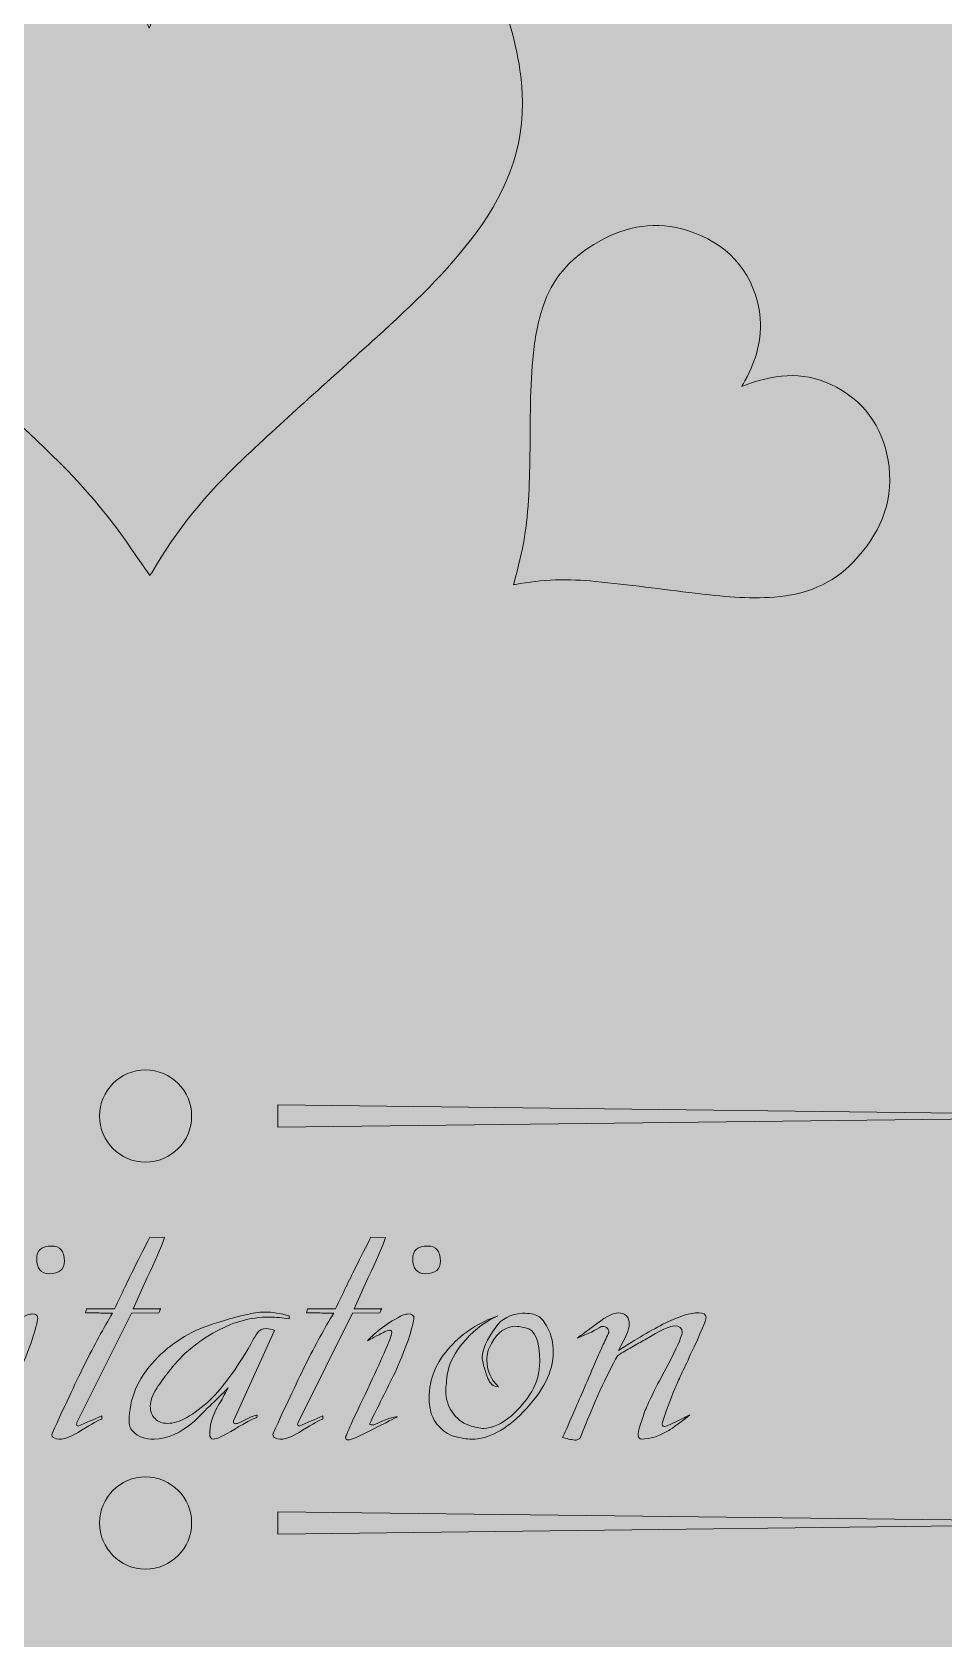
# Model space of a CAD drawing. Extents: x 325 to 1613, y -935 to -100.
# Drawn here: x 638.8 to 757.1, y -726.3 to -517.8 of the extents above; entities that cross this region are included whole.
import ezdxf

# ---------------------------------------------------------------- set-up
doc = ezdxf.new("R2010")
doc.units = 0
doc.header["$MEASUREMENT"] = 0
doc.layers.add('Layer 1', color=7, linetype='Continuous', lineweight=0)

# ---------------------------------------------------------------- blocks, each defined once
blk = doc.blocks.new('Block_2')
at = {"layer": 'Layer 1', "true_color": 0xf15a24, "transparency": 33554687}
h = blk.add_hatch(color=20, dxfattribs=at)
h.dxf.hatch_style = 2
edge = h.paths.add_edge_path()
edge.add_spline(control_points=[(654.1, -588.32), (652.22, -585.68), (650.49, -583.04), (648.55, -580.58), (644.13, -574.99), (638.88, -570.2), (633.59, -565.47), (627.63, -560.15), (621.47, -555.06), (616.01, -549.19), (613.21, -546.18), (610.7, -542.95), (608.69, -539.33), (605.38, -533.38), (604.95, -527.06), (606.27, -520.53), (607.78, -513.09), (611.4, -506.93), (617.99, -502.95), (626.14, -498.05), (634.59, -497.48), (642.96, -502.41), (648.19, -505.5), (651.43, -510.3), (653.48, -515.93), (653.63, -516.34), (653.78, -516.75), (654, -517.35), (654.23, -516.74), (654.38, -516.31), (654.54, -515.88), (657.18, -508.88), (661.49, -503.33), (668.67, -500.62), (676.56, -497.65), (684.07, -498.89), (690.94, -503.56), (698.21, -508.51), (701.42, -515.81), (702.31, -524.36), (703.08, -531.72), (700.72, -538.07), (696.42, -543.88), (692.69, -548.92), (688.17, -553.21), (683.54, -557.4), (677.72, -562.69), (671.82, -567.88), (666.11, -573.28), (661.52, -577.62), (657.48, -582.46), (654.35, -587.99), (654.27, -588.12), (654.16, -588.23), (654.1, -588.32)], knot_values=[0, 0, 0, 0, 1, 1, 1, 2, 2, 2, 3, 3, 3, 4, 4, 4, 5, 5, 5, 6, 6, 6, 7, 7, 7, 8, 8, 8, 9, 9, 9, 10, 10, 10, 11, 11, 11, 12, 12, 12, 13, 13, 13, 14, 14, 14, 15, 15, 15, 16, 16, 16, 17, 17, 17, 18, 18, 18, 18], degree=3, periodic=0)
h = blk.add_hatch(color=20, dxfattribs=at)
h.dxf.hatch_style = 2
edge = h.paths.add_edge_path()
edge.add_spline(control_points=[(701.3, -589.52), (701.72, -587.78), (702.2, -586.11), (702.52, -584.4), (703.26, -580.54), (703.36, -576.62), (703.42, -572.69), (703.48, -568.28), (703.38, -563.87), (703.86, -559.47), (704.1, -557.21), (704.55, -554.99), (705.33, -552.85), (706.61, -549.31), (709.1, -546.85), (712.3, -545.04), (715.95, -542.98), (719.84, -542.26), (723.88, -543.58), (728.87, -545.2), (732.17, -548.52), (733.14, -553.81), (733.74, -557.1), (732.91, -560.19), (731.3, -563.09), (731.18, -563.3), (731.06, -563.51), (730.89, -563.82), (731.23, -563.69), (731.46, -563.6), (731.7, -563.51), (735.58, -562.08), (739.45, -561.87), (743.18, -563.89), (747.27, -566.11), (749.47, -569.69), (750.01, -574.25), (750.57, -579.08), (748.68, -583.06), (745.43, -586.52), (742.64, -589.5), (739.13, -590.81), (735.16, -591.12), (731.7, -591.39), (728.27, -591.05), (724.85, -590.63), (720.54, -590.11), (716.24, -589.53), (711.92, -589.1), (708.45, -588.75), (704.97, -588.81), (701.52, -589.51), (701.44, -589.52), (701.35, -589.52), (701.3, -589.52)], knot_values=[0, 0, 0, 0, 1, 1, 1, 2, 2, 2, 3, 3, 3, 4, 4, 4, 5, 5, 5, 6, 6, 6, 7, 7, 7, 8, 8, 8, 9, 9, 9, 10, 10, 10, 11, 11, 11, 12, 12, 12, 13, 13, 13, 14, 14, 14, 15, 15, 15, 16, 16, 16, 17, 17, 17, 18, 18, 18, 18], degree=3, periodic=0)
at = {"layer": 'Layer 1'}
for points in [[(654.1, -588.32), (652.22, -585.68), (650.49, -583.04), (648.55, -580.58), (644.13, -574.99), (638.88, -570.2), (633.59, -565.47), (627.63, -560.15), (621.47, -555.06), (616.01, -549.19), (613.21, -546.18), (610.7, -542.95), (608.69, -539.33), (605.38, -533.38), (604.95, -527.06), (606.27, -520.53), (607.78, -513.09), (611.4, -506.93), (617.99, -502.95), (626.14, -498.05), (634.59, -497.48), (642.96, -502.41), (648.19, -505.5), (651.43, -510.3), (653.48, -515.93), (653.63, -516.34), (653.78, -516.75), (654, -517.35), (654.23, -516.74), (654.38, -516.31), (654.54, -515.88), (657.18, -508.88), (661.49, -503.33), (668.67, -500.62), (676.56, -497.65), (684.07, -498.89), (690.94, -503.56), (698.21, -508.51), (701.42, -515.81), (702.31, -524.36), (703.08, -531.72), (700.72, -538.07), (696.42, -543.88), (692.69, -548.92), (688.17, -553.21), (683.54, -557.4), (677.72, -562.69), (671.82, -567.88), (666.11, -573.28), (661.52, -577.62), (657.48, -582.46), (654.35, -587.99), (654.27, -588.12), (654.16, -588.23), (654.1, -588.32)], [(701.3, -589.52), (701.72, -587.78), (702.2, -586.11), (702.52, -584.4), (703.26, -580.54), (703.36, -576.62), (703.42, -572.69), (703.48, -568.28), (703.38, -563.87), (703.86, -559.47), (704.1, -557.21), (704.55, -554.99), (705.33, -552.85), (706.61, -549.31), (709.1, -546.85), (712.3, -545.04), (715.95, -542.98), (719.84, -542.26), (723.88, -543.58), (728.87, -545.2), (732.17, -548.52), (733.14, -553.81), (733.74, -557.1), (732.91, -560.19), (731.3, -563.09), (731.18, -563.3), (731.06, -563.51), (730.89, -563.82), (731.23, -563.69), (731.46, -563.6), (731.7, -563.51), (735.58, -562.08), (739.45, -561.87), (743.18, -563.89), (747.27, -566.11), (749.47, -569.69), (750.01, -574.25), (750.57, -579.08), (748.68, -583.06), (745.43, -586.52), (742.64, -589.5), (739.13, -590.81), (735.16, -591.12), (731.7, -591.39), (728.27, -591.05), (724.85, -590.63), (720.54, -590.11), (716.24, -589.53), (711.92, -589.1), (708.45, -588.75), (704.97, -588.81), (701.52, -589.51), (701.44, -589.52), (701.35, -589.52), (701.3, -589.52)]]:
    blk.add_open_spline(points, degree=3, knots=[0, 0, 0, 0, 1, 1, 1, 2, 2, 2, 3, 3, 3, 4, 4, 4, 5, 5, 5, 6, 6, 6, 7, 7, 7, 8, 8, 8, 9, 9, 9, 10, 10, 10, 11, 11, 11, 12, 12, 12, 13, 13, 13, 14, 14, 14, 15, 15, 15, 16, 16, 16, 17, 17, 17, 18, 18, 18, 18], dxfattribs=at)
blk = doc.blocks.new('Block_4')
at = {"layer": 'Layer 1', "true_color": 0x000000, "transparency": 33554687}
h = blk.add_hatch(color=18, dxfattribs=at)
h.dxf.hatch_style = 2
edge = h.paths.add_edge_path()
edge.add_spline(control_points=[(655.99, -674.22), (655.53, -675.54), (654.78, -677.27), (653.75, -679.4), (653.75, -679.4), (651.91, -683.48), (651.91, -683.48), (651.91, -683.48), (654.25, -683.48), (654.25, -683.48), (654.48, -683.48), (654.7, -683.48), (654.9, -683.48), (655.1, -683.48), (655.3, -683.46), (655.49, -683.43), (655.46, -683.53), (655.38, -683.71), (655.25, -683.98), (655.25, -683.98), (651.71, -684.03), (651.71, -684.03), (651.71, -684.03), (644.64, -698.22), (644.64, -698.22), (644.6, -698.29), (644.59, -698.35), (644.59, -698.42), (644.59, -698.59), (644.65, -698.67), (644.79, -698.67), (645.82, -698.24), (646.85, -697.79), (647.88, -697.32), (647.88, -697.32), (647.88, -697.77), (647.88, -697.77), (647.48, -697.87), (646.6, -698.35), (645.24, -699.22), (643.97, -699.98), (643.11, -700.36), (642.65, -700.36), (641.62, -700.36), (641.22, -700.1), (641.45, -699.56), (642.95, -696.24), (644.33, -693.3), (645.61, -690.73), (646.89, -688.15), (648.11, -685.92), (649.27, -684.03), (649.07, -684.03), (648.8, -684.03), (648.47, -684.03), (648.17, -684.03), (647.85, -684.02), (647.5, -684), (647.15, -683.99), (646.81, -683.98), (646.48, -683.98), (646.18, -683.98), (645.93, -683.98), (645.73, -683.98), (645.73, -683.98), (645.88, -683.48), (645.88, -683.48), (645.88, -683.48), (649.52, -683.48), (649.52, -683.48), (650.45, -681.49), (651.29, -679.72), (652.06, -678.18), (652.82, -676.63), (653.5, -675.3), (654.1, -674.17), (654.1, -674.17), (655.99, -674.22), (655.99, -674.22)], knot_values=[0, 0, 0, 0, 1, 1, 1, 2, 2, 2, 3, 3, 3, 4, 4, 4, 5, 5, 5, 6, 6, 6, 7, 7, 7, 8, 8, 8, 9, 9, 9, 10, 10, 10, 11, 11, 11, 12, 12, 12, 13, 13, 13, 14, 14, 14, 15, 15, 15, 16, 16, 16, 17, 17, 17, 18, 18, 18, 19, 19, 19, 20, 20, 20, 21, 21, 21, 22, 22, 22, 23, 23, 23, 24, 24, 24, 25, 25, 25, 26, 26, 26, 26], degree=3, periodic=0)
h = blk.add_hatch(color=18, dxfattribs=at)
h.dxf.hatch_style = 2
edge = h.paths.add_edge_path()
edge.add_spline(control_points=[(684.68, -674.22), (684.21, -675.54), (683.46, -677.27), (682.43, -679.4), (682.43, -679.4), (680.59, -683.48), (680.59, -683.48), (680.59, -683.48), (682.93, -683.48), (682.93, -683.48), (683.16, -683.48), (683.38, -683.48), (683.58, -683.48), (683.78, -683.48), (683.98, -683.46), (684.18, -683.43), (684.14, -683.53), (684.06, -683.71), (683.93, -683.98), (683.93, -683.98), (680.39, -684.03), (680.39, -684.03), (680.39, -684.03), (673.32, -698.22), (673.32, -698.22), (673.29, -698.29), (673.27, -698.35), (673.27, -698.42), (673.27, -698.59), (673.34, -698.67), (673.47, -698.67), (674.5, -698.24), (675.53, -697.79), (676.56, -697.32), (676.56, -697.32), (676.56, -697.77), (676.56, -697.77), (676.16, -697.87), (675.28, -698.35), (673.92, -699.22), (672.66, -699.98), (671.79, -700.36), (671.33, -700.36), (670.3, -700.36), (669.9, -700.1), (670.13, -699.56), (671.63, -696.24), (673.01, -693.3), (674.29, -690.73), (675.57, -688.15), (676.79, -685.92), (677.95, -684.03), (677.75, -684.03), (677.49, -684.03), (677.16, -684.03), (676.86, -684.03), (676.53, -684.02), (676.19, -684), (675.84, -683.99), (675.5, -683.98), (675.16, -683.98), (674.87, -683.98), (674.62, -683.98), (674.42, -683.98), (674.42, -683.98), (674.57, -683.48), (674.57, -683.48), (674.57, -683.48), (678.2, -683.48), (678.2, -683.48), (679.13, -681.49), (679.98, -679.72), (680.74, -678.18), (681.5, -676.63), (682.19, -675.3), (682.78, -674.17), (682.78, -674.17), (684.68, -674.22), (684.68, -674.22)], knot_values=[0, 0, 0, 0, 1, 1, 1, 2, 2, 2, 3, 3, 3, 4, 4, 4, 5, 5, 5, 6, 6, 6, 7, 7, 7, 8, 8, 8, 9, 9, 9, 10, 10, 10, 11, 11, 11, 12, 12, 12, 13, 13, 13, 14, 14, 14, 15, 15, 15, 16, 16, 16, 17, 17, 17, 18, 18, 18, 19, 19, 19, 20, 20, 20, 21, 21, 21, 22, 22, 22, 23, 23, 23, 24, 24, 24, 25, 25, 25, 26, 26, 26, 26], degree=3, periodic=0)
h = blk.add_hatch(color=18, dxfattribs=at)
h.dxf.hatch_style = 2
edge = h.paths.add_edge_path()
edge.add_spline(control_points=[(643, -677.25), (643, -678.35), (642.35, -678.9), (641.05, -678.9), (639.96, -678.9), (639.41, -678.25), (639.41, -676.96), (639.41, -675.86), (640.06, -675.31), (641.35, -675.31), (642.45, -675.31), (643, -675.96), (643, -677.25)], knot_values=[0, 0, 0, 0, 1, 1, 1, 2, 2, 2, 3, 3, 3, 4, 4, 4, 4], degree=3, periodic=0)
edge = h.paths.add_edge_path()
edge.add_spline(control_points=[(638.81, -684.13), (639.34, -684.13), (639.59, -684.33), (639.56, -684.72), (639.39, -685.65), (639.1, -686.7), (638.69, -687.86), (638.27, -689.02), (637.75, -690.3), (637.12, -691.7), (636.55, -692.83), (636, -693.95), (635.45, -695.06), (634.9, -696.17), (634.35, -697.29), (633.78, -698.42), (633.85, -698.45), (633.93, -698.48), (634.03, -698.49), (634.13, -698.51), (634.21, -698.54), (634.28, -698.57), (635.91, -697.77), (636.95, -697.41), (637.42, -697.47), (637.25, -697.54), (636.89, -697.71), (636.35, -698), (635.8, -698.28), (635.04, -698.67), (634.08, -699.17), (632.42, -700.03), (631.41, -700.46), (631.04, -700.46), (630.81, -700.46), (630.69, -700.36), (630.69, -700.16), (630.69, -699.93), (631.66, -697.82), (633.58, -693.84), (634.45, -691.98), (635.13, -690.46), (635.65, -689.28), (636.16, -688.1), (636.5, -687.25), (636.67, -686.72), (636.7, -686.38), (636.64, -686.22), (636.47, -686.22), (636.24, -686.22), (635.76, -686.42), (635.03, -686.82), (634.56, -687.05), (634.21, -687.23), (633.98, -687.36), (633.75, -687.5), (633.6, -687.58), (633.53, -687.61), (634.56, -686.42), (636.12, -685.29), (638.21, -684.23), (638.48, -684.16), (638.68, -684.13), (638.81, -684.13)], knot_values=[0, 0, 0, 0, 1, 1, 1, 2, 2, 2, 3, 3, 3, 4, 4, 4, 5, 5, 5, 6, 6, 6, 7, 7, 7, 8, 8, 8, 9, 9, 9, 10, 10, 10, 11, 11, 11, 12, 12, 12, 13, 13, 13, 14, 14, 14, 15, 15, 15, 16, 16, 16, 17, 17, 17, 18, 18, 18, 19, 19, 19, 20, 20, 20, 21, 21, 21, 21], degree=3, periodic=0)
h = blk.add_hatch(color=18, dxfattribs=at)
h.dxf.hatch_style = 2
edge = h.paths.add_edge_path()
edge.add_spline(control_points=[(691.8, -677.25), (691.8, -678.35), (691.15, -678.9), (689.85, -678.9), (688.76, -678.9), (688.21, -678.25), (688.21, -676.96), (688.21, -675.86), (688.86, -675.31), (690.15, -675.31), (691.25, -675.31), (691.8, -675.96), (691.8, -677.25)], knot_values=[0, 0, 0, 0, 1, 1, 1, 2, 2, 2, 3, 3, 3, 4, 4, 4, 4], degree=3, periodic=0)
edge = h.paths.add_edge_path()
edge.add_spline(control_points=[(687.61, -684.13), (688.14, -684.13), (688.39, -684.33), (688.36, -684.72), (688.19, -685.65), (687.9, -686.7), (687.49, -687.86), (687.07, -689.02), (686.55, -690.3), (685.92, -691.7), (685.36, -692.83), (684.8, -693.95), (684.25, -695.06), (683.7, -696.17), (683.15, -697.29), (682.58, -698.42), (682.65, -698.45), (682.73, -698.48), (682.83, -698.49), (682.93, -698.51), (683.01, -698.54), (683.08, -698.57), (684.71, -697.77), (685.75, -697.41), (686.22, -697.47), (686.05, -697.54), (685.7, -697.71), (685.15, -698), (684.6, -698.28), (683.85, -698.67), (682.88, -699.17), (681.22, -700.03), (680.21, -700.46), (679.85, -700.46), (679.61, -700.46), (679.5, -700.36), (679.5, -700.16), (679.5, -699.93), (680.46, -697.82), (682.38, -693.84), (683.25, -691.98), (683.94, -690.46), (684.45, -689.28), (684.97, -688.1), (685.31, -687.25), (685.47, -686.72), (685.5, -686.38), (685.44, -686.22), (685.27, -686.22), (685.04, -686.22), (684.56, -686.42), (683.83, -686.82), (683.36, -687.05), (683.01, -687.23), (682.78, -687.36), (682.55, -687.5), (682.4, -687.58), (682.33, -687.61), (683.36, -686.42), (684.92, -685.29), (687.02, -684.23), (687.28, -684.16), (687.48, -684.13), (687.61, -684.13)], knot_values=[0, 0, 0, 0, 1, 1, 1, 2, 2, 2, 3, 3, 3, 4, 4, 4, 5, 5, 5, 6, 6, 6, 7, 7, 7, 8, 8, 8, 9, 9, 9, 10, 10, 10, 11, 11, 11, 12, 12, 12, 13, 13, 13, 14, 14, 14, 15, 15, 15, 16, 16, 16, 17, 17, 17, 18, 18, 18, 19, 19, 19, 20, 20, 20, 21, 21, 21, 21], degree=3, periodic=0)
h = blk.add_hatch(color=18, dxfattribs=at)
h.dxf.hatch_style = 2
edge = h.paths.add_edge_path()
edge.add_spline(control_points=[(672.18, -684.77), (671.74, -684.71), (671.32, -684.65), (670.91, -684.6), (670.49, -684.55), (670.05, -684.52), (669.59, -684.52), (667.13, -684.52), (664.69, -685.22), (662.27, -686.62), (659.91, -687.98), (657.98, -689.67), (656.49, -691.7), (656.22, -692.03), (655.98, -692.36), (655.74, -692.69), (655.51, -693.02), (655.26, -693.37), (655, -693.74), (654.43, -694.67), (654.15, -695.45), (654.15, -696.08), (654.15, -696.74), (654.36, -697.28), (654.77, -697.7), (655.19, -698.11), (655.73, -698.32), (656.39, -698.32), (657.88, -698.32), (659.74, -697.29), (661.97, -695.23), (663.59, -693.64), (665.34, -691.25), (667.2, -688.06), (667.43, -687.6), (667.69, -687.14), (667.97, -686.69), (668.25, -686.24), (668.66, -686.02), (669.19, -686.02), (669.52, -686.02), (669.89, -686.1), (670.28, -686.27), (670.28, -686.27), (664.96, -697.97), (664.96, -697.97), (664.89, -698.24), (664.99, -698.37), (665.25, -698.37), (665.39, -698.37), (666.05, -698.07), (667.25, -697.47), (667.64, -697.31), (667.91, -697.24), (668.04, -697.27), (668.01, -697.34), (667.99, -697.42), (667.99, -697.52), (667.83, -697.59), (667.5, -697.75), (667, -698), (666.5, -698.24), (665.87, -698.6), (665.11, -699.07), (663.68, -699.93), (662.76, -700.36), (662.37, -700.36), (662.03, -700.36), (661.87, -700.15), (661.87, -699.71), (661.87, -698.72), (662.13, -697.67), (662.66, -696.58), (662.7, -696.51), (662.85, -696.24), (663.11, -695.78), (663.38, -695.31), (663.76, -694.62), (664.26, -693.69), (663.79, -694.19), (663.19, -694.79), (662.44, -695.51), (661.69, -696.22), (660.84, -697.06), (659.88, -698.02), (658.12, -699.58), (656.37, -700.36), (654.65, -700.36), (653.49, -700.36), (652.61, -700.06), (652.01, -699.46), (651.61, -699.13), (651.41, -698.67), (651.41, -698.07), (651.41, -695.15), (652.52, -692.51), (654.75, -690.15), (656.77, -687.96), (659.25, -686.4), (662.17, -685.47), (665.45, -684.41), (667.71, -683.88), (668.94, -683.88), (670, -683.88), (671.08, -684.04), (672.18, -684.38), (672.18, -684.38), (672.18, -684.77), (672.18, -684.77)], knot_values=[0, 0, 0, 0, 1, 1, 1, 2, 2, 2, 3, 3, 3, 4, 4, 4, 5, 5, 5, 6, 6, 6, 7, 7, 7, 8, 8, 8, 9, 9, 9, 10, 10, 10, 11, 11, 11, 12, 12, 12, 13, 13, 13, 14, 14, 14, 15, 15, 15, 16, 16, 16, 17, 17, 17, 18, 18, 18, 19, 19, 19, 20, 20, 20, 21, 21, 21, 22, 22, 22, 23, 23, 23, 24, 24, 24, 25, 25, 25, 26, 26, 26, 27, 27, 27, 28, 28, 28, 29, 29, 29, 30, 30, 30, 31, 31, 31, 32, 32, 32, 33, 33, 33, 34, 34, 34, 35, 35, 35, 36, 36, 36, 36], degree=3, periodic=0)
h = blk.add_hatch(color=18, dxfattribs=at)
h.dxf.hatch_style = 2
edge = h.paths.add_edge_path()
edge.add_spline(control_points=[(704.47, -684.4), (704.92, -684.65), (705.32, -685.16), (705.69, -685.92), (706.19, -686.78), (706.44, -687.85), (706.44, -689.11), (706.44, -691.56), (705.14, -694.14), (702.55, -696.83), (700.29, -699.18), (698.05, -700.36), (695.83, -700.36), (695.23, -700.36), (694.45, -700.23), (693.49, -699.96), (693.16, -699.86), (692.82, -699.7), (692.47, -699.46), (692.12, -699.23), (691.81, -698.96), (691.55, -698.64), (691.28, -698.33), (691.05, -697.99), (690.85, -697.62), (690.65, -697.26), (690.53, -696.91), (690.5, -696.58), (690.4, -695.98), (690.35, -695.6), (690.35, -695.43), (690.35, -695.43), (690.35, -695.03), (690.35, -695.03), (690.35, -692.54), (691.26, -690.32), (693.09, -688.36), (694.75, -686.53), (696.81, -685.21), (699.27, -684.38), (697.84, -684.97), (696.44, -686), (695.08, -687.46), (693.69, -689.02), (692.89, -690.53), (692.69, -692), (692.63, -692.56), (692.58, -693.02), (692.54, -693.36), (692.51, -693.71), (692.49, -693.97), (692.49, -694.14), (692.49, -695.1), (692.77, -696), (693.31, -696.83), (693.86, -697.66), (694.59, -698.24), (695.48, -698.57), (696.28, -698.83), (696.93, -698.97), (697.42, -698.97), (698.52, -698.97), (699.71, -698.42), (701.01, -697.32), (702.07, -696.39), (702.95, -695.35), (703.65, -694.19), (704.35, -693.02), (704.69, -691.73), (704.69, -690.3), (704.69, -687.61), (704.08, -686.15), (702.85, -685.92), (702.19, -685.79), (701.76, -685.72), (701.56, -685.72), (700.29, -685.72), (699.25, -686.47), (698.42, -687.96), (698.02, -688.63), (697.82, -689.34), (697.82, -690.1), (697.82, -691.43), (698.32, -692.59), (699.32, -693.59), (698.65, -693.52), (698.2, -693.16), (697.97, -692.49), (697.47, -691.17), (697.22, -690.24), (697.22, -689.7), (697.22, -688.78), (697.8, -687.48), (698.97, -685.82), (699.73, -684.76), (700.89, -684.16), (702.45, -684.03), (703.35, -684.03), (704.02, -684.15), (704.47, -684.4)], knot_values=[0, 0, 0, 0, 1, 1, 1, 2, 2, 2, 3, 3, 3, 4, 4, 4, 5, 5, 5, 6, 6, 6, 7, 7, 7, 8, 8, 8, 9, 9, 9, 10, 10, 10, 11, 11, 11, 12, 12, 12, 13, 13, 13, 14, 14, 14, 15, 15, 15, 16, 16, 16, 17, 17, 17, 18, 18, 18, 19, 19, 19, 20, 20, 20, 21, 21, 21, 22, 22, 22, 23, 23, 23, 24, 24, 24, 25, 25, 25, 26, 26, 26, 27, 27, 27, 28, 28, 28, 29, 29, 29, 30, 30, 30, 31, 31, 31, 32, 32, 32, 33, 33, 33, 33], degree=3, periodic=0)
h = blk.add_hatch(color=18, dxfattribs=at)
h.dxf.hatch_style = 2
edge = h.paths.add_edge_path()
edge.add_spline(control_points=[(725.31, -683.98), (725.94, -683.98), (726.26, -684.18), (726.26, -684.57), (726.26, -684.97), (725.59, -686.57), (724.27, -689.36), (723.8, -690.38), (723.39, -691.26), (723.04, -691.97), (722.7, -692.68), (722.44, -693.26), (722.27, -693.69), (721.58, -695.35), (721.03, -696.84), (720.63, -698.17), (720.53, -698.54), (720.6, -698.72), (720.83, -698.72), (721.06, -698.72), (721.59, -698.5), (722.42, -698.07), (723.48, -697.54), (724.07, -697.26), (724.17, -697.22), (722.54, -698.49), (721.58, -699.18), (721.28, -699.32), (720.11, -700.01), (719, -700.36), (717.94, -700.36), (717.61, -700.36), (717.44, -700.15), (717.44, -699.71), (717.44, -699.48), (717.72, -698.52), (718.29, -696.83), (718.52, -696.26), (718.83, -695.58), (719.21, -694.78), (719.59, -693.99), (720.06, -693.07), (720.63, -692.04), (721.79, -689.89), (722.57, -688.28), (722.97, -687.21), (723.1, -686.92), (723.17, -686.67), (723.17, -686.47), (723.17, -685.94), (722.84, -685.67), (722.17, -685.67), (721.61, -685.67), (720.33, -686.27), (718.34, -687.46), (717.77, -687.76), (717.2, -688.09), (716.62, -688.43), (716.04, -688.78), (715.43, -689.14), (714.8, -689.5), (713.34, -692.09), (711.73, -695.65), (709.97, -700.16), (709.74, -700.39), (709.49, -700.51), (709.23, -700.51), (708.69, -700.41), (708.16, -700.29), (707.63, -700.16), (707.86, -699.7), (708.31, -698.7), (708.98, -697.17), (709.64, -695.65), (710.54, -693.57), (711.67, -690.95), (712.03, -690.09), (712.37, -689.31), (712.69, -688.61), (713, -687.91), (713.29, -687.28), (713.56, -686.72), (713.62, -686.58), (713.66, -686.5), (713.66, -686.47), (713.66, -686.24), (713.55, -686.04), (713.33, -685.89), (713.12, -685.75), (712.89, -685.7), (712.66, -685.77), (712, -686.2), (710.97, -686.7), (709.57, -687.26), (710.01, -686.93), (710.44, -686.61), (710.87, -686.29), (711.3, -685.98), (711.73, -685.65), (712.16, -685.32), (713.39, -684.43), (714.29, -683.98), (714.85, -683.98), (715.82, -683.98), (716.3, -684.49), (716.3, -685.52), (716.3, -686.09), (715.83, -687.2), (714.9, -688.86), (717.13, -687.43), (719.17, -686.24), (721.03, -685.27), (722.82, -684.41), (724.25, -683.98), (725.31, -683.98)], knot_values=[0, 0, 0, 0, 1, 1, 1, 2, 2, 2, 3, 3, 3, 4, 4, 4, 5, 5, 5, 6, 6, 6, 7, 7, 7, 8, 8, 8, 9, 9, 9, 10, 10, 10, 11, 11, 11, 12, 12, 12, 13, 13, 13, 14, 14, 14, 15, 15, 15, 16, 16, 16, 17, 17, 17, 18, 18, 18, 19, 19, 19, 20, 20, 20, 21, 21, 21, 22, 22, 22, 23, 23, 23, 24, 24, 24, 25, 25, 25, 26, 26, 26, 27, 27, 27, 28, 28, 28, 29, 29, 29, 30, 30, 30, 31, 31, 31, 32, 32, 32, 33, 33, 33, 34, 34, 34, 35, 35, 35, 36, 36, 36, 37, 37, 37, 38, 38, 38, 38], degree=3, periodic=0)
at = {"layer": 'Layer 1'}
for points, knots in [([(655.99, -674.22), (655.53, -675.54), (654.78, -677.27), (653.75, -679.4), (653.75, -679.4), (651.91, -683.48), (651.91, -683.48), (651.91, -683.48), (654.25, -683.48), (654.25, -683.48), (654.48, -683.48), (654.7, -683.48), (654.9, -683.48), (655.1, -683.48), (655.3, -683.46), (655.49, -683.43), (655.46, -683.53), (655.38, -683.71), (655.25, -683.98), (655.25, -683.98), (651.71, -684.03), (651.71, -684.03), (651.71, -684.03), (644.64, -698.22), (644.64, -698.22), (644.6, -698.29), (644.59, -698.35), (644.59, -698.42), (644.59, -698.59), (644.65, -698.67), (644.79, -698.67), (645.82, -698.24), (646.85, -697.79), (647.88, -697.32), (647.88, -697.32), (647.88, -697.77), (647.88, -697.77), (647.48, -697.87), (646.6, -698.35), (645.24, -699.22), (643.97, -699.98), (643.11, -700.36), (642.65, -700.36), (641.62, -700.36), (641.22, -700.1), (641.45, -699.56), (642.95, -696.24), (644.33, -693.3), (645.61, -690.73), (646.89, -688.15), (648.11, -685.92), (649.27, -684.03), (649.07, -684.03), (648.8, -684.03), (648.47, -684.03), (648.17, -684.03), (647.85, -684.02), (647.5, -684), (647.15, -683.99), (646.81, -683.98), (646.48, -683.98), (646.18, -683.98), (645.93, -683.98), (645.73, -683.98), (645.73, -683.98), (645.88, -683.48), (645.88, -683.48), (645.88, -683.48), (649.52, -683.48), (649.52, -683.48), (650.45, -681.49), (651.29, -679.72), (652.06, -678.18), (652.82, -676.63), (653.5, -675.3), (654.1, -674.17), (654.1, -674.17), (655.99, -674.22), (655.99, -674.22)], [0, 0, 0, 0, 1, 1, 1, 2, 2, 2, 3, 3, 3, 4, 4, 4, 5, 5, 5, 6, 6, 6, 7, 7, 7, 8, 8, 8, 9, 9, 9, 10, 10, 10, 11, 11, 11, 12, 12, 12, 13, 13, 13, 14, 14, 14, 15, 15, 15, 16, 16, 16, 17, 17, 17, 18, 18, 18, 19, 19, 19, 20, 20, 20, 21, 21, 21, 22, 22, 22, 23, 23, 23, 24, 24, 24, 25, 25, 25, 26, 26, 26, 26]), ([(684.68, -674.22), (684.21, -675.54), (683.46, -677.27), (682.43, -679.4), (682.43, -679.4), (680.59, -683.48), (680.59, -683.48), (680.59, -683.48), (682.93, -683.48), (682.93, -683.48), (683.16, -683.48), (683.38, -683.48), (683.58, -683.48), (683.78, -683.48), (683.98, -683.46), (684.18, -683.43), (684.14, -683.53), (684.06, -683.71), (683.93, -683.98), (683.93, -683.98), (680.39, -684.03), (680.39, -684.03), (680.39, -684.03), (673.32, -698.22), (673.32, -698.22), (673.29, -698.29), (673.27, -698.35), (673.27, -698.42), (673.27, -698.59), (673.34, -698.67), (673.47, -698.67), (674.5, -698.24), (675.53, -697.79), (676.56, -697.32), (676.56, -697.32), (676.56, -697.77), (676.56, -697.77), (676.16, -697.87), (675.28, -698.35), (673.92, -699.22), (672.66, -699.98), (671.79, -700.36), (671.33, -700.36), (670.3, -700.36), (669.9, -700.1), (670.13, -699.56), (671.63, -696.24), (673.01, -693.3), (674.29, -690.73), (675.57, -688.15), (676.79, -685.92), (677.95, -684.03), (677.75, -684.03), (677.49, -684.03), (677.16, -684.03), (676.86, -684.03), (676.53, -684.02), (676.19, -684), (675.84, -683.99), (675.5, -683.98), (675.16, -683.98), (674.87, -683.98), (674.62, -683.98), (674.42, -683.98), (674.42, -683.98), (674.57, -683.48), (674.57, -683.48), (674.57, -683.48), (678.2, -683.48), (678.2, -683.48), (679.13, -681.49), (679.98, -679.72), (680.74, -678.18), (681.5, -676.63), (682.19, -675.3), (682.78, -674.17), (682.78, -674.17), (684.68, -674.22), (684.68, -674.22)], [0, 0, 0, 0, 1, 1, 1, 2, 2, 2, 3, 3, 3, 4, 4, 4, 5, 5, 5, 6, 6, 6, 7, 7, 7, 8, 8, 8, 9, 9, 9, 10, 10, 10, 11, 11, 11, 12, 12, 12, 13, 13, 13, 14, 14, 14, 15, 15, 15, 16, 16, 16, 17, 17, 17, 18, 18, 18, 19, 19, 19, 20, 20, 20, 21, 21, 21, 22, 22, 22, 23, 23, 23, 24, 24, 24, 25, 25, 25, 26, 26, 26, 26]), ([(643, -677.25), (643, -678.35), (642.35, -678.9), (641.05, -678.9), (639.96, -678.9), (639.41, -678.25), (639.41, -676.96), (639.41, -675.86), (640.06, -675.31), (641.35, -675.31), (642.45, -675.31), (643, -675.96), (643, -677.25)], [0, 0, 0, 0, 1, 1, 1, 2, 2, 2, 3, 3, 3, 4, 4, 4, 4]), ([(691.8, -677.25), (691.8, -678.35), (691.15, -678.9), (689.85, -678.9), (688.76, -678.9), (688.21, -678.25), (688.21, -676.96), (688.21, -675.86), (688.86, -675.31), (690.15, -675.31), (691.25, -675.31), (691.8, -675.96), (691.8, -677.25)], [0, 0, 0, 0, 1, 1, 1, 2, 2, 2, 3, 3, 3, 4, 4, 4, 4]), ([(638.81, -684.13), (639.34, -684.13), (639.59, -684.33), (639.56, -684.72), (639.39, -685.65), (639.1, -686.7), (638.69, -687.86), (638.27, -689.02), (637.75, -690.3), (637.12, -691.7), (636.55, -692.83), (636, -693.95), (635.45, -695.06), (634.9, -696.17), (634.35, -697.29), (633.78, -698.42), (633.85, -698.45), (633.93, -698.48), (634.03, -698.49), (634.13, -698.51), (634.21, -698.54), (634.28, -698.57), (635.91, -697.77), (636.95, -697.41), (637.42, -697.47), (637.25, -697.54), (636.89, -697.71), (636.35, -698), (635.8, -698.28), (635.04, -698.67), (634.08, -699.17), (632.42, -700.03), (631.41, -700.46), (631.04, -700.46), (630.81, -700.46), (630.69, -700.36), (630.69, -700.16), (630.69, -699.93), (631.66, -697.82), (633.58, -693.84), (634.45, -691.98), (635.13, -690.46), (635.65, -689.28), (636.16, -688.1), (636.5, -687.25), (636.67, -686.72), (636.7, -686.38), (636.64, -686.22), (636.47, -686.22), (636.24, -686.22), (635.76, -686.42), (635.03, -686.82), (634.56, -687.05), (634.21, -687.23), (633.98, -687.36), (633.75, -687.5), (633.6, -687.58), (633.53, -687.61), (634.56, -686.42), (636.12, -685.29), (638.21, -684.23), (638.48, -684.16), (638.68, -684.13), (638.81, -684.13)], [0, 0, 0, 0, 1, 1, 1, 2, 2, 2, 3, 3, 3, 4, 4, 4, 5, 5, 5, 6, 6, 6, 7, 7, 7, 8, 8, 8, 9, 9, 9, 10, 10, 10, 11, 11, 11, 12, 12, 12, 13, 13, 13, 14, 14, 14, 15, 15, 15, 16, 16, 16, 17, 17, 17, 18, 18, 18, 19, 19, 19, 20, 20, 20, 21, 21, 21, 21]), ([(672.18, -684.77), (671.74, -684.71), (671.32, -684.65), (670.91, -684.6), (670.49, -684.55), (670.05, -684.52), (669.59, -684.52), (667.13, -684.52), (664.69, -685.22), (662.27, -686.62), (659.91, -687.98), (657.98, -689.67), (656.49, -691.7), (656.22, -692.03), (655.98, -692.36), (655.74, -692.69), (655.51, -693.02), (655.26, -693.37), (655, -693.74), (654.43, -694.67), (654.15, -695.45), (654.15, -696.08), (654.15, -696.74), (654.36, -697.28), (654.77, -697.7), (655.19, -698.11), (655.73, -698.32), (656.39, -698.32), (657.88, -698.32), (659.74, -697.29), (661.97, -695.23), (663.59, -693.64), (665.34, -691.25), (667.2, -688.06), (667.43, -687.6), (667.69, -687.14), (667.97, -686.69), (668.25, -686.24), (668.66, -686.02), (669.19, -686.02), (669.52, -686.02), (669.89, -686.1), (670.28, -686.27), (670.28, -686.27), (664.96, -697.97), (664.96, -697.97), (664.89, -698.24), (664.99, -698.37), (665.25, -698.37), (665.39, -698.37), (666.05, -698.07), (667.25, -697.47), (667.64, -697.31), (667.91, -697.24), (668.04, -697.27), (668.01, -697.34), (667.99, -697.42), (667.99, -697.52), (667.83, -697.59), (667.5, -697.75), (667, -698), (666.5, -698.24), (665.87, -698.6), (665.11, -699.07), (663.68, -699.93), (662.76, -700.36), (662.37, -700.36), (662.03, -700.36), (661.87, -700.15), (661.87, -699.71), (661.87, -698.72), (662.13, -697.67), (662.66, -696.58), (662.7, -696.51), (662.85, -696.24), (663.11, -695.78), (663.38, -695.31), (663.76, -694.62), (664.26, -693.69), (663.79, -694.19), (663.19, -694.79), (662.44, -695.51), (661.69, -696.22), (660.84, -697.06), (659.88, -698.02), (658.12, -699.58), (656.37, -700.36), (654.65, -700.36), (653.49, -700.36), (652.61, -700.06), (652.01, -699.46), (651.61, -699.13), (651.41, -698.67), (651.41, -698.07), (651.41, -695.15), (652.52, -692.51), (654.75, -690.15), (656.77, -687.96), (659.25, -686.4), (662.17, -685.47), (665.45, -684.41), (667.71, -683.88), (668.94, -683.88), (670, -683.88), (671.08, -684.04), (672.18, -684.38), (672.18, -684.38), (672.18, -684.77), (672.18, -684.77)], [0, 0, 0, 0, 1, 1, 1, 2, 2, 2, 3, 3, 3, 4, 4, 4, 5, 5, 5, 6, 6, 6, 7, 7, 7, 8, 8, 8, 9, 9, 9, 10, 10, 10, 11, 11, 11, 12, 12, 12, 13, 13, 13, 14, 14, 14, 15, 15, 15, 16, 16, 16, 17, 17, 17, 18, 18, 18, 19, 19, 19, 20, 20, 20, 21, 21, 21, 22, 22, 22, 23, 23, 23, 24, 24, 24, 25, 25, 25, 26, 26, 26, 27, 27, 27, 28, 28, 28, 29, 29, 29, 30, 30, 30, 31, 31, 31, 32, 32, 32, 33, 33, 33, 34, 34, 34, 35, 35, 35, 36, 36, 36, 36]), ([(687.61, -684.13), (688.14, -684.13), (688.39, -684.33), (688.36, -684.72), (688.19, -685.65), (687.9, -686.7), (687.49, -687.86), (687.07, -689.02), (686.55, -690.3), (685.92, -691.7), (685.36, -692.83), (684.8, -693.95), (684.25, -695.06), (683.7, -696.17), (683.15, -697.29), (682.58, -698.42), (682.65, -698.45), (682.73, -698.48), (682.83, -698.49), (682.93, -698.51), (683.01, -698.54), (683.08, -698.57), (684.71, -697.77), (685.75, -697.41), (686.22, -697.47), (686.05, -697.54), (685.7, -697.71), (685.15, -698), (684.6, -698.28), (683.85, -698.67), (682.88, -699.17), (681.22, -700.03), (680.21, -700.46), (679.85, -700.46), (679.61, -700.46), (679.5, -700.36), (679.5, -700.16), (679.5, -699.93), (680.46, -697.82), (682.38, -693.84), (683.25, -691.98), (683.94, -690.46), (684.45, -689.28), (684.97, -688.1), (685.31, -687.25), (685.47, -686.72), (685.5, -686.38), (685.44, -686.22), (685.27, -686.22), (685.04, -686.22), (684.56, -686.42), (683.83, -686.82), (683.36, -687.05), (683.01, -687.23), (682.78, -687.36), (682.55, -687.5), (682.4, -687.58), (682.33, -687.61), (683.36, -686.42), (684.92, -685.29), (687.02, -684.23), (687.28, -684.16), (687.48, -684.13), (687.61, -684.13)], [0, 0, 0, 0, 1, 1, 1, 2, 2, 2, 3, 3, 3, 4, 4, 4, 5, 5, 5, 6, 6, 6, 7, 7, 7, 8, 8, 8, 9, 9, 9, 10, 10, 10, 11, 11, 11, 12, 12, 12, 13, 13, 13, 14, 14, 14, 15, 15, 15, 16, 16, 16, 17, 17, 17, 18, 18, 18, 19, 19, 19, 20, 20, 20, 21, 21, 21, 21]), ([(704.47, -684.4), (704.92, -684.65), (705.32, -685.16), (705.69, -685.92), (706.19, -686.78), (706.44, -687.85), (706.44, -689.11), (706.44, -691.56), (705.14, -694.14), (702.55, -696.83), (700.29, -699.18), (698.05, -700.36), (695.83, -700.36), (695.23, -700.36), (694.45, -700.23), (693.49, -699.96), (693.16, -699.86), (692.82, -699.7), (692.47, -699.46), (692.12, -699.23), (691.81, -698.96), (691.55, -698.64), (691.28, -698.33), (691.05, -697.99), (690.85, -697.62), (690.65, -697.26), (690.53, -696.91), (690.5, -696.58), (690.4, -695.98), (690.35, -695.6), (690.35, -695.43), (690.35, -695.43), (690.35, -695.03), (690.35, -695.03), (690.35, -692.54), (691.26, -690.32), (693.09, -688.36), (694.75, -686.53), (696.81, -685.21), (699.27, -684.38), (697.84, -684.97), (696.44, -686), (695.08, -687.46), (693.69, -689.02), (692.89, -690.53), (692.69, -692), (692.63, -692.56), (692.58, -693.02), (692.54, -693.36), (692.51, -693.71), (692.49, -693.97), (692.49, -694.14), (692.49, -695.1), (692.77, -696), (693.31, -696.83), (693.86, -697.66), (694.59, -698.24), (695.48, -698.57), (696.28, -698.83), (696.93, -698.97), (697.42, -698.97), (698.52, -698.97), (699.71, -698.42), (701.01, -697.32), (702.07, -696.39), (702.95, -695.35), (703.65, -694.19), (704.35, -693.02), (704.69, -691.73), (704.69, -690.3), (704.69, -687.61), (704.08, -686.15), (702.85, -685.92), (702.19, -685.79), (701.76, -685.72), (701.56, -685.72), (700.29, -685.72), (699.25, -686.47), (698.42, -687.96), (698.02, -688.63), (697.82, -689.34), (697.82, -690.1), (697.82, -691.43), (698.32, -692.59), (699.32, -693.59), (698.65, -693.52), (698.2, -693.16), (697.97, -692.49), (697.47, -691.17), (697.22, -690.24), (697.22, -689.7), (697.22, -688.78), (697.8, -687.48), (698.97, -685.82), (699.73, -684.76), (700.89, -684.16), (702.45, -684.03), (703.35, -684.03), (704.02, -684.15), (704.47, -684.4)], [0, 0, 0, 0, 1, 1, 1, 2, 2, 2, 3, 3, 3, 4, 4, 4, 5, 5, 5, 6, 6, 6, 7, 7, 7, 8, 8, 8, 9, 9, 9, 10, 10, 10, 11, 11, 11, 12, 12, 12, 13, 13, 13, 14, 14, 14, 15, 15, 15, 16, 16, 16, 17, 17, 17, 18, 18, 18, 19, 19, 19, 20, 20, 20, 21, 21, 21, 22, 22, 22, 23, 23, 23, 24, 24, 24, 25, 25, 25, 26, 26, 26, 27, 27, 27, 28, 28, 28, 29, 29, 29, 30, 30, 30, 31, 31, 31, 32, 32, 32, 33, 33, 33, 33]), ([(725.31, -683.98), (725.94, -683.98), (726.26, -684.18), (726.26, -684.57), (726.26, -684.97), (725.59, -686.57), (724.27, -689.36), (723.8, -690.38), (723.39, -691.26), (723.04, -691.97), (722.7, -692.68), (722.44, -693.26), (722.27, -693.69), (721.58, -695.35), (721.03, -696.84), (720.63, -698.17), (720.53, -698.54), (720.6, -698.72), (720.83, -698.72), (721.06, -698.72), (721.59, -698.5), (722.42, -698.07), (723.48, -697.54), (724.07, -697.26), (724.17, -697.22), (722.54, -698.49), (721.58, -699.18), (721.28, -699.32), (720.11, -700.01), (719, -700.36), (717.94, -700.36), (717.61, -700.36), (717.44, -700.15), (717.44, -699.71), (717.44, -699.48), (717.72, -698.52), (718.29, -696.83), (718.52, -696.26), (718.83, -695.58), (719.21, -694.78), (719.59, -693.99), (720.06, -693.07), (720.63, -692.04), (721.79, -689.89), (722.57, -688.28), (722.97, -687.21), (723.1, -686.92), (723.17, -686.67), (723.17, -686.47), (723.17, -685.94), (722.84, -685.67), (722.17, -685.67), (721.61, -685.67), (720.33, -686.27), (718.34, -687.46), (717.77, -687.76), (717.2, -688.09), (716.62, -688.43), (716.04, -688.78), (715.43, -689.14), (714.8, -689.5), (713.34, -692.09), (711.73, -695.65), (709.97, -700.16), (709.74, -700.39), (709.49, -700.51), (709.23, -700.51), (708.69, -700.41), (708.16, -700.29), (707.63, -700.16), (707.86, -699.7), (708.31, -698.7), (708.98, -697.17), (709.64, -695.65), (710.54, -693.57), (711.67, -690.95), (712.03, -690.09), (712.37, -689.31), (712.69, -688.61), (713, -687.91), (713.29, -687.28), (713.56, -686.72), (713.62, -686.58), (713.66, -686.5), (713.66, -686.47), (713.66, -686.24), (713.55, -686.04), (713.33, -685.89), (713.12, -685.75), (712.89, -685.7), (712.66, -685.77), (712, -686.2), (710.97, -686.7), (709.57, -687.26), (710.01, -686.93), (710.44, -686.61), (710.87, -686.29), (711.3, -685.98), (711.73, -685.65), (712.16, -685.32), (713.39, -684.43), (714.29, -683.98), (714.85, -683.98), (715.82, -683.98), (716.3, -684.49), (716.3, -685.52), (716.3, -686.09), (715.83, -687.2), (714.9, -688.86), (717.13, -687.43), (719.17, -686.24), (721.03, -685.27), (722.82, -684.41), (724.25, -683.98), (725.31, -683.98)], [0, 0, 0, 0, 1, 1, 1, 2, 2, 2, 3, 3, 3, 4, 4, 4, 5, 5, 5, 6, 6, 6, 7, 7, 7, 8, 8, 8, 9, 9, 9, 10, 10, 10, 11, 11, 11, 12, 12, 12, 13, 13, 13, 14, 14, 14, 15, 15, 15, 16, 16, 16, 17, 17, 17, 18, 18, 18, 19, 19, 19, 20, 20, 20, 21, 21, 21, 22, 22, 22, 23, 23, 23, 24, 24, 24, 25, 25, 25, 26, 26, 26, 27, 27, 27, 28, 28, 28, 29, 29, 29, 30, 30, 30, 31, 31, 31, 32, 32, 32, 33, 33, 33, 34, 34, 34, 35, 35, 35, 36, 36, 36, 37, 37, 37, 38, 38, 38, 38])]:
    blk.add_open_spline(points, degree=3, knots=knots, dxfattribs=at)
blk = doc.blocks.new('Block_3')
at = {"layer": 'Layer 1', "true_color": 0x000000, "transparency": 33554687}
h = blk.add_hatch(color=18, dxfattribs=at)
h.dxf.hatch_style = 2
edge = h.paths.add_edge_path()
edge.add_arc((653.54, -658.45), 5.98, 0, 360)
h = blk.add_hatch(color=18, dxfattribs=at)
h.dxf.hatch_style = 2
h.paths.add_polyline_path([(790.83, -658.45), (670.7, -659.89), (670.7, -657.01)])
h = blk.add_hatch(color=18, dxfattribs=at)
h.dxf.hatch_style = 2
edge = h.paths.add_edge_path()
edge.add_arc((653.54, -711.24), 5.98, 0, 360)
h = blk.add_hatch(color=18, dxfattribs=at)
h.dxf.hatch_style = 2
h.paths.add_polyline_path([(790.83, -711.24), (670.7, -712.68), (670.7, -709.8)])
at = {"layer": 'Layer 1'}
for points in [[(790.83, -658.45), (670.7, -659.89), (670.7, -657.01), (790.83, -658.45)], [(790.83, -711.24), (670.7, -712.68), (670.7, -709.8), (790.83, -711.24)]]:
    blk.add_lwpolyline(points, close=True, dxfattribs=at)
for centre in [(653.54, -658.45), (653.54, -711.24)]:
    blk.add_circle(centre, 5.98, dxfattribs=at)
blk.add_blockref('Block_4', (0, 0), dxfattribs=at)
blk = doc.blocks.new('Block_0')
at = {"layer": 'Layer 1', "true_color": 0xffde69, "transparency": 33554687}
h = blk.add_hatch(color=41, dxfattribs=at)
h.dxf.hatch_style = 2
h.paths.add_polyline_path([(955.38, -922.03), (340.41, -922.03), (340.41, -307.06), (955.38, -307.06)])
at = {"layer": 'Layer 1'}
for name in ['Block_2', 'Block_3']:
    blk.add_blockref(name, (0, 0), dxfattribs=at)

msp = doc.modelspace()

# ---------------------------------------------------------------- hatches: boundary and pattern name
at = {"layer": 'Layer 1', "true_color": 0xaf7ad9, "transparency": 33554687}
h = msp.add_hatch(color=203, dxfattribs=at)
h.dxf.hatch_style = 2
h.paths.add_polyline_path([(327.74, -934.7), (968.05, -934.7), (968.05, -294.39), (327.74, -294.39)])

# ---------------------------------------------------------------- block references
at = {"layer": 'Layer 1'}
msp.add_blockref('Block_0', (0, 0), dxfattribs=at)

doc.saveas('drawing.dxf')
